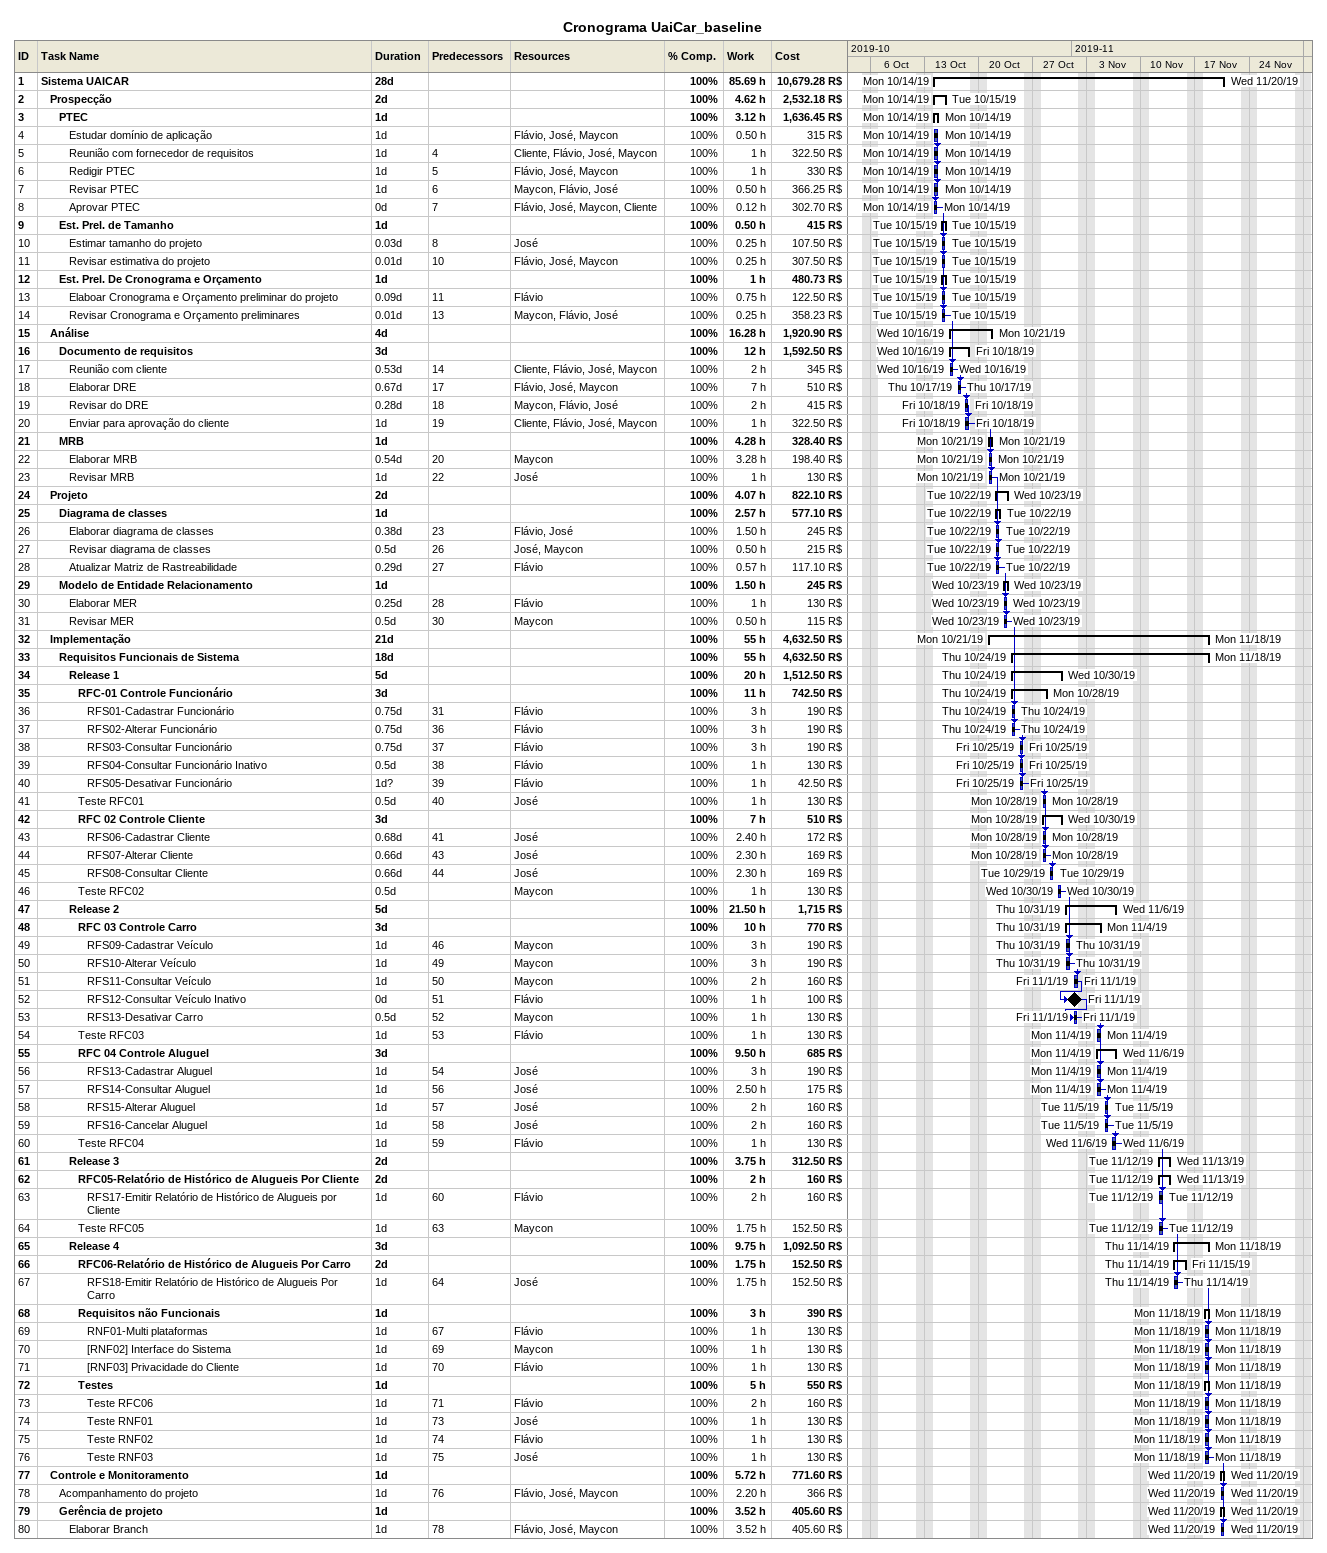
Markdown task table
Cronograma UaiCar_baseline

| ID | Level | Task | Duration | Start | Finish | Predecessors | Resources | % complete | Work (h) | Cost (R$) |
|---|---|---|---|---|---|---|---|---|---|---|
| 1 | 1 | **Sistema UAICAR** | 28d | 2019-10-14 | 2019-11-20 |  |  | 100 | 85.69 | 10679.28 |
| 2 | 2 | **Prospecção** | 2d | 2019-10-14 | 2019-10-15 |  |  | 100 | 4.62 | 2532.18 |
| 3 | 3 | **PTEC** | 1d | 2019-10-14 | 2019-10-14 |  |  | 100 | 3.12 | 1636.45 |
| 4 | 4 | Estudar domínio de aplicação | 1d | 2019-10-14 | 2019-10-14 |  | Flávio, José, Maycon | 100 | 0.50 | 315 |
| 5 | 4 | Reunião com fornecedor de requisitos | 1d | 2019-10-14 | 2019-10-14 | 4 | Cliente, Flávio, José, Maycon | 100 | 1 | 322.50 |
| 6 | 4 | Redigir PTEC | 1d | 2019-10-14 | 2019-10-14 | 5 | Flávio, José, Maycon | 100 | 1 | 330 |
| 7 | 4 | Revisar PTEC | 1d | 2019-10-14 | 2019-10-14 | 6 | Maycon, Flávio, José | 100 | 0.50 | 366.25 |
| 8 | 4 | Aprovar PTEC | 0d | 2019-10-14 | 2019-10-14 | 7 | Flávio, José, Maycon, Cliente | 100 | 0.12 | 302.70 |
| 9 | 3 | **Est. Prel. de Tamanho** | 1d | 2019-10-15 | 2019-10-15 |  |  | 100 | 0.50 | 415 |
| 10 | 4 | Estimar tamanho do projeto | 0.03d | 2019-10-15 | 2019-10-15 | 8 | José | 100 | 0.25 | 107.50 |
| 11 | 4 | Revisar estimativa do projeto | 0.01d | 2019-10-15 | 2019-10-15 | 10 | Flávio, José, Maycon | 100 | 0.25 | 307.50 |
| 12 | 3 | **Est. Prel. De Cronograma e Orçamento** | 1d | 2019-10-15 | 2019-10-15 |  |  | 100 | 1 | 480.73 |
| 13 | 4 | Elaboar Cronograma e Orçamento preliminar do projeto | 0.09d | 2019-10-15 | 2019-10-15 | 11 | Flávio | 100 | 0.75 | 122.50 |
| 14 | 4 | Revisar Cronograma e Orçamento preliminares | 0.01d | 2019-10-15 | 2019-10-15 | 13 | Maycon, Flávio, José | 100 | 0.25 | 358.23 |
| 15 | 2 | **Análise** | 4d | 2019-10-16 | 2019-10-21 |  |  | 100 | 16.28 | 1920.90 |
| 16 | 3 | **Documento de requisitos** | 3d | 2019-10-16 | 2019-10-18 |  |  | 100 | 12 | 1592.50 |
| 17 | 4 | Reunião com cliente | 0.53d | 2019-10-16 | 2019-10-16 | 14 | Cliente, Flávio, José, Maycon | 100 | 2 | 345 |
| 18 | 4 | Elaborar DRE | 0.67d | 2019-10-17 | 2019-10-17 | 17 | Flávio, José, Maycon | 100 | 7 | 510 |
| 19 | 4 | Revisar do DRE | 0.28d | 2019-10-18 | 2019-10-18 | 18 | Maycon, Flávio, José | 100 | 2 | 415 |
| 20 | 4 | Enviar para aprovação do cliente | 1d | 2019-10-18 | 2019-10-18 | 19 | Cliente, Flávio, José, Maycon | 100 | 1 | 322.50 |
| 21 | 3 | **MRB** | 1d | 2019-10-21 | 2019-10-21 |  |  | 100 | 4.28 | 328.40 |
| 22 | 4 | Elaborar MRB | 0.54d | 2019-10-21 | 2019-10-21 | 20 | Maycon | 100 | 3.28 | 198.40 |
| 23 | 4 | Revisar MRB | 1d | 2019-10-21 | 2019-10-21 | 22 | José | 100 | 1 | 130 |
| 24 | 2 | **Projeto** | 2d | 2019-10-22 | 2019-10-23 |  |  | 100 | 4.07 | 822.10 |
| 25 | 3 | **Diagrama de classes** | 1d | 2019-10-22 | 2019-10-22 |  |  | 100 | 2.57 | 577.10 |
| 26 | 4 | Elaborar diagrama de classes | 0.38d | 2019-10-22 | 2019-10-22 | 23 | Flávio, José | 100 | 1.50 | 245 |
| 27 | 4 | Revisar diagrama de classes | 0.5d | 2019-10-22 | 2019-10-22 | 26 | José, Maycon | 100 | 0.50 | 215 |
| 28 | 4 | Atualizar Matriz de Rastreabilidade | 0.29d | 2019-10-22 | 2019-10-22 | 27 | Flávio | 100 | 0.57 | 117.10 |
| 29 | 3 | **Modelo de Entidade Relacionamento** | 1d | 2019-10-23 | 2019-10-23 |  |  | 100 | 1.50 | 245 |
| 30 | 4 | Elaborar MER | 0.25d | 2019-10-23 | 2019-10-23 | 28 | Flávio | 100 | 1 | 130 |
| 31 | 4 | Revisar MER | 0.5d | 2019-10-23 | 2019-10-23 | 30 | Maycon | 100 | 0.50 | 115 |
| 32 | 2 | **Implementação** | 21d | 2019-10-21 | 2019-11-18 |  |  | 100 | 55 | 4632.50 |
| 33 | 3 | **Requisitos Funcionais de Sistema** | 18d | 2019-10-24 | 2019-11-18 |  |  | 100 | 55 | 4632.50 |
| 34 | 4 | **Release 1** | 5d | 2019-10-24 | 2019-10-30 |  |  | 100 | 20 | 1512.50 |
| 35 | 5 | **RFC-01 Controle Funcionário** | 3d | 2019-10-24 | 2019-10-28 |  |  | 100 | 11 | 742.50 |
| 36 | 6 | RFS01-Cadastrar Funcionário | 0.75d | 2019-10-24 | 2019-10-24 | 31 | Flávio | 100 | 3 | 190 |
| 37 | 6 | RFS02-Alterar Funcionário | 0.75d | 2019-10-24 | 2019-10-24 | 36 | Flávio | 100 | 3 | 190 |
| 38 | 6 | RFS03-Consultar Funcionário | 0.75d | 2019-10-25 | 2019-10-25 | 37 | Flávio | 100 | 3 | 190 |
| 39 | 6 | RFS04-Consultar Funcionário Inativo | 0.5d | 2019-10-25 | 2019-10-25 | 38 | Flávio | 100 | 1 | 130 |
| 40 | 6 | RFS05-Desativar Funcionário | 1d? | 2019-10-25 | 2019-10-25 | 39 | Flávio | 100 | 1 | 42.50 |
| 41 | 5 | Teste RFC01 | 0.5d | 2019-10-28 | 2019-10-28 | 40 | José | 100 | 1 | 130 |
| 42 | 5 | **RFC 02 Controle Cliente** | 3d | 2019-10-28 | 2019-10-30 |  |  | 100 | 7 | 510 |
| 43 | 6 | RFS06-Cadastrar Cliente | 0.68d | 2019-10-28 | 2019-10-28 | 41 | José | 100 | 2.40 | 172 |
| 44 | 6 | RFS07-Alterar Cliente | 0.66d | 2019-10-28 | 2019-10-28 | 43 | José | 100 | 2.30 | 169 |
| 45 | 6 | RFS08-Consultar Cliente | 0.66d | 2019-10-29 | 2019-10-29 | 44 | José | 100 | 2.30 | 169 |
| 46 | 5 | Teste RFC02 | 0.5d | 2019-10-30 | 2019-10-30 |  | Maycon | 100 | 1 | 130 |
| 47 | 4 | **Release 2** | 5d | 2019-10-31 | 2019-11-06 |  |  | 100 | 21.50 | 1715 |
| 48 | 5 | **RFC 03 Controle Carro** | 3d | 2019-10-31 | 2019-11-04 |  |  | 100 | 10 | 770 |
| 49 | 6 | RFS09-Cadastrar Veículo | 1d | 2019-10-31 | 2019-10-31 | 46 | Maycon | 100 | 3 | 190 |
| 50 | 6 | RFS10-Alterar Veículo | 1d | 2019-10-31 | 2019-10-31 | 49 | Maycon | 100 | 3 | 190 |
| 51 | 6 | RFS11-Consultar Veículo | 1d | 2019-11-01 | 2019-11-01 | 50 | Maycon | 100 | 2 | 160 |
| 52 | 6 | RFS12-Consultar Veículo Inativo | 0d | 2019-11-01 | 2019-11-01 | 51 | Flávio | 100 | 1 | 100 |
| 53 | 6 | RFS13-Desativar Carro | 0.5d | 2019-11-01 | 2019-11-01 | 52 | Maycon | 100 | 1 | 130 |
| 54 | 5 | Teste RFC03 | 1d | 2019-11-04 | 2019-11-04 | 53 | Flávio | 100 | 1 | 130 |
| 55 | 5 | **RFC 04 Controle Aluguel** | 3d | 2019-11-04 | 2019-11-06 |  |  | 100 | 9.50 | 685 |
| 56 | 6 | RFS13-Cadastrar Aluguel | 1d | 2019-11-04 | 2019-11-04 | 54 | José | 100 | 3 | 190 |
| 57 | 6 | RFS14-Consultar Aluguel | 1d | 2019-11-04 | 2019-11-04 | 56 | José | 100 | 2.50 | 175 |
| 58 | 6 | RFS15-Alterar Aluguel | 1d | 2019-11-05 | 2019-11-05 | 57 | José | 100 | 2 | 160 |
| 59 | 6 | RFS16-Cancelar Aluguel | 1d | 2019-11-05 | 2019-11-05 | 58 | José | 100 | 2 | 160 |
| 60 | 5 | Teste RFC04 | 1d | 2019-11-06 | 2019-11-06 | 59 | Flávio | 100 | 1 | 130 |
| 61 | 4 | **Release 3** | 2d | 2019-11-12 | 2019-11-13 |  |  | 100 | 3.75 | 312.50 |
| 62 | 5 | **RFC05-Relatório de Histórico de Alugueis Por Cliente** | 2d | 2019-11-12 | 2019-11-13 |  |  | 100 | 2 | 160 |
| 63 | 6 | RFS17-Emitir Relatório de Histórico de Alugueis por Cliente | 1d | 2019-11-12 | 2019-11-12 | 60 | Flávio | 100 | 2 | 160 |
| 64 | 5 | Teste RFC05 | 1d | 2019-11-12 | 2019-11-12 | 63 | Maycon | 100 | 1.75 | 152.50 |
| 65 | 4 | **Release 4** | 3d | 2019-11-14 | 2019-11-18 |  |  | 100 | 9.75 | 1092.50 |
| 66 | 5 | **RFC06-Relatório de Histórico de Alugueis Por Carro** | 2d | 2019-11-14 | 2019-11-15 |  |  | 100 | 1.75 | 152.50 |
| 67 | 6 | RFS18-Emitir Relatório de Histórico de Alugueis Por Carro | 1d | 2019-11-14 | 2019-11-14 | 64 | José | 100 | 1.75 | 152.50 |
| 68 | 5 | **Requisitos não Funcionais** | 1d | 2019-11-18 | 2019-11-18 |  |  | 100 | 3 | 390 |
| 69 | 6 | RNF01-Multi plataformas | 1d | 2019-11-18 | 2019-11-18 | 67 | Flávio | 100 | 1 | 130 |
| 70 | 6 | [RNF02] Interface do Sistema | 1d | 2019-11-18 | 2019-11-18 | 69 | Maycon | 100 | 1 | 130 |
| 71 | 6 | [RNF03] Privacidade do Cliente | 1d | 2019-11-18 | 2019-11-18 | 70 | Flávio | 100 | 1 | 130 |
| 72 | 5 | **Testes** | 1d | 2019-11-18 | 2019-11-18 |  |  | 100 | 5 | 550 |
| 73 | 6 | Teste RFC06 | 1d | 2019-11-18 | 2019-11-18 | 71 | Flávio | 100 | 2 | 160 |
| 74 | 6 | Teste RNF01 | 1d | 2019-11-18 | 2019-11-18 | 73 | José | 100 | 1 | 130 |
| 75 | 6 | Teste RNF02 | 1d | 2019-11-18 | 2019-11-18 | 74 | Flávio | 100 | 1 | 130 |
| 76 | 6 | Teste RNF03 | 1d | 2019-11-18 | 2019-11-18 | 75 | José | 100 | 1 | 130 |
| 77 | 2 | **Controle e Monitoramento** | 1d | 2019-11-20 | 2019-11-20 |  |  | 100 | 5.72 | 771.60 |
| 78 | 3 | Acompanhamento do projeto | 1d | 2019-11-20 | 2019-11-20 | 76 | Flávio, José, Maycon | 100 | 2.20 | 366 |
| 79 | 3 | **Gerência de projeto** | 1d | 2019-11-20 | 2019-11-20 |  |  | 100 | 3.52 | 405.60 |
| 80 | 4 | Elaborar Branch | 1d | 2019-11-20 | 2019-11-20 | 78 | Flávio, José, Maycon | 100 | 3.52 | 405.60 |
